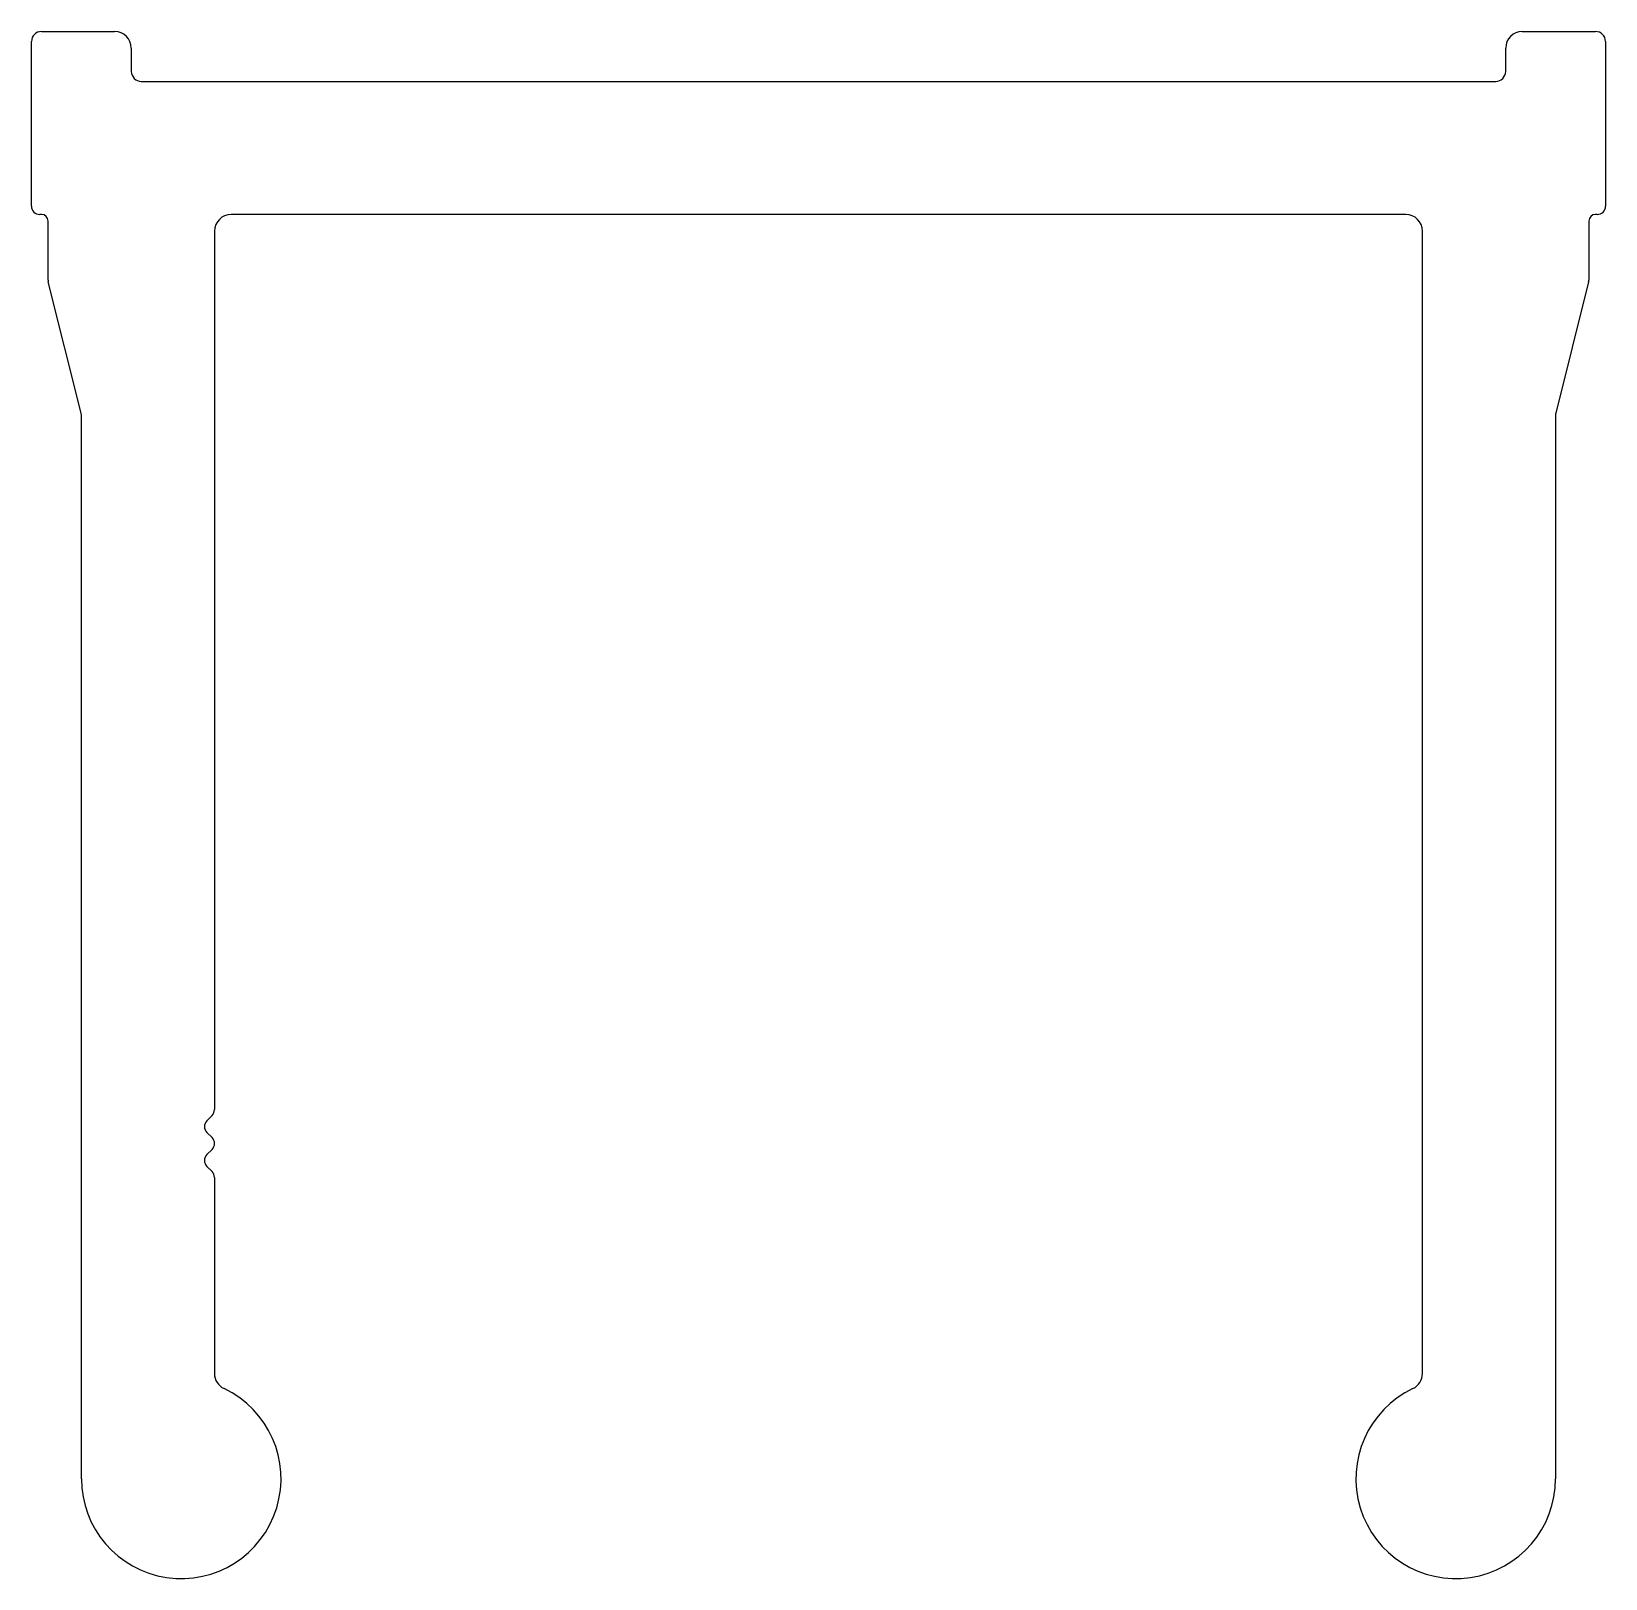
# Model space of a CAD drawing. Header units: millimetres. Extents: x 1168.4 to 1215.7, y 975 to 1021.5.
import ezdxf

# ---------------------------------------------------------------- set-up
doc = ezdxf.new("R2010")
doc.units = ezdxf.units.MM
doc.layers.add('gruba', color=10, linetype='Continuous', lineweight=40)

msp = doc.modelspace()

# ---------------------------------------------------------------- linework, layer by layer
at = {"layer": 'gruba', "color": 0, "lineweight": -2}
for p, q in [((1168.407, 1016.275), (1168.407, 1021.225)), ((1168.707, 1021.525), (1170.907, 1021.525)), ((1213.207, 1021.525), (1215.407, 1021.525)), ((1215.707, 1021.225), (1215.707, 1016.275)), ((1171.407, 1021.025), (1171.407, 1020.325)), ((1212.707, 1020.325), (1212.707, 1021.025)), ((1171.707, 1020.025), (1212.407, 1020.025)), ((1168.707, 1016.025), (1168.657, 1016.025)), ((1209.707, 1016.025), (1174.407, 1016.025)), ((1215.457, 1016.025), (1215.407, 1016.025)), ((1168.907, 1014.05), (1168.907, 1015.825)), ((1215.207, 1015.825), (1215.207, 1014.05)), ((1173.907, 1015.525), (1173.907, 989.118)), ((1210.207, 981.187), (1210.207, 1015.525)), ((1169.901, 1010.049), (1168.913, 1014.001)), ((1215.201, 1014.001), (1214.213, 1010.049)), ((1169.907, 978.025), (1169.907, 1010)), ((1214.207, 1010), (1214.207, 978.025)), ((1173.834, 988.942), (1173.679, 988.786)), ((1173.679, 988.432), (1173.834, 988.277)), ((1173.834, 987.923), (1173.679, 987.768)), ((1173.679, 987.414), (1173.834, 987.259)), ((1173.907, 987.082), (1173.907, 981.187))]:
    msp.add_line(p, q, dxfattribs=at)
for centre, radius, start, end in [((1168.707, 1021.225), 0.3, 90, 180), ((1170.907, 1021.025), 0.5, 0, 90), ((1213.207, 1021.025), 0.5, 90, 180), ((1215.407, 1021.225), 0.3, 0, 90), ((1171.707, 1020.325), 0.3, 180, 270), ((1212.407, 1020.325), 0.3, 270, 0), ((1168.657, 1016.275), 0.25, 180, 270), ((1168.707, 1015.825), 0.2, 0, 90), ((1174.407, 1015.525), 0.5, 90, 180), ((1209.707, 1015.525), 0.5, 0, 90), ((1215.407, 1015.825), 0.2, 90, 180), ((1215.457, 1016.275), 0.25, 270, 0), ((1169.107, 1014.05), 0.2, 180, 194.0362), ((1215.007, 1014.05), 0.2, 345.9638, 0), ((1169.707, 1010), 0.2, 360, 14.0362), ((1214.407, 1010), 0.2, 165.9638, 180), ((1173.657, 989.118), 0.25, 315, 0), ((1173.855, 988.609), 0.25, 135, 225), ((1173.657, 988.1), 0.25, 315, 45), ((1173.855, 987.591), 0.25, 135, 225), ((1173.657, 987.082), 0.25, 360, 45), ((1174.407, 981.187), 0.5, 180, 244.6231), ((1209.707, 981.187), 0.5, 295.3769, 0), ((1172.907, 978.025), 3, 180, 64.6231), ((1211.207, 978.025), 3, 115.3769, 0)]:
    msp.add_arc(centre, radius, start, end, dxfattribs=at)

doc.saveas('drawing.dxf')
